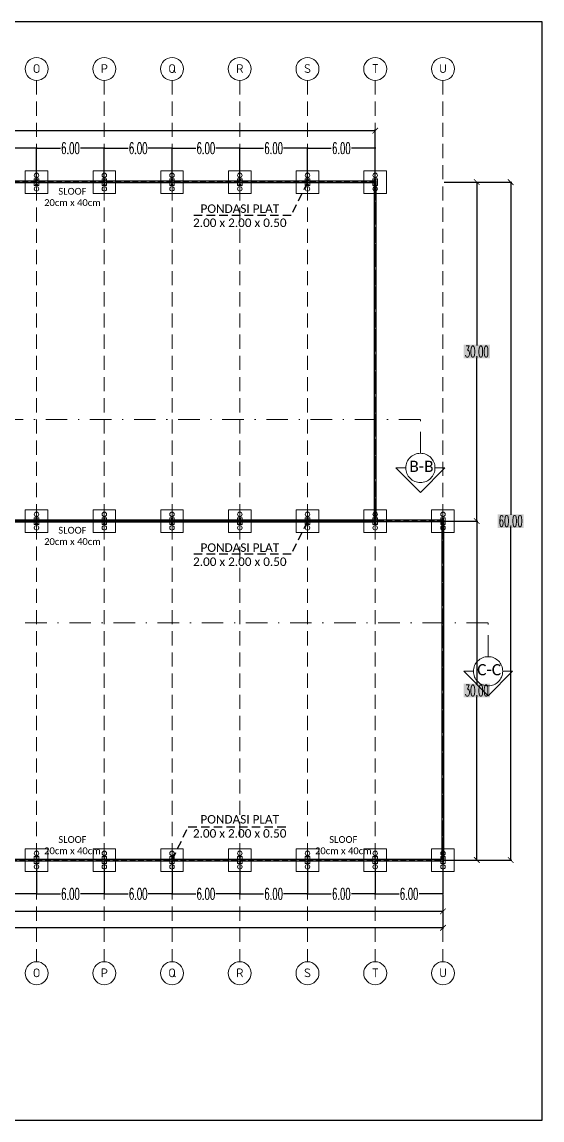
# Model space of a CAD drawing. Header units: millimetres. Extents: x 2175 to 3376, y 1504 to 1740.
# Drawn here: x 2531.4 to 2577.5, y 1584 to 1681.2 of the extents above; entities that cross this region are included whole.
import ezdxf

# ---------------------------------------------------------------- set-up
doc = ezdxf.new("R2010")
doc.units = ezdxf.units.MM
for name, pattern in [('DASHDOTX2', [50.8, 25.4, -12.7, 0, -12.7]), ('DASHED', [19.05, 12.7, -6.35]), ('HIDDEN', [0.375, 0.25, -0.125]), ('HIDDEN2', [0.1875, 0.125, -0.0625])]:
    doc.linetypes.add(name, pattern=pattern)
for name, color, linetype in [('FUR', 7, 'Continuous'), ('GR', 7, 'Continuous'), ('KOP TEKS', 1, 'Continuous')]:
    doc.layers.add(name, color=color, linetype=linetype)
for name, color, linetype, lineweight in [('Garis Dim', 131, 'DASHED', 9), ('GRS-TIPIS', 253, 'Continuous', 9), ('HAT', 8, 'Continuous', 9), ('Pondasi', 6, 'Continuous', 9)]:
    doc.layers.add(name, color=color, linetype=linetype, lineweight=lineweight)
doc.styles.add('-DIM2', font='simplex.shx', dxfattribs={"width": 0.55})
doc.styles.get("Standard").update_dxf_attribs({"font": 'arial.ttf'})
doc.dimstyles.new('DENAH KANTOR', dxfattribs={"dimtxt": 1, "dimasz": 0.05, "dimexe": 0.05, "dimexo": 0.05, "dimgap": 0.05, "dimtad": 0, "dimtih": 1, "dimtoh": 1, "dimzin": 0, "dimdsep": 46, "dimtxsty": '-DIM2', "dimblk": 'ARCHTICK', "dimcen": 0.3, "dimdle": 0.05, "dimclrd": 1, "dimclre": 1, "dimclrt": 7, "dimadec": 0, "dimazin": 0, "dimtfac": 1, "dimtix": 1, "dimtofl": 0, "dimtmove": 0, "dimatfit": 3, "dimldrblk": 'ARCHTICK', "dimfxl": 1, "dimtolj": 1, "dimtzin": 0, "dimarcsym": 0})
doc.dimstyles.new('DIMENSI WARNA 2.1', dxfattribs={"dimtxt": 1, "dimasz": 0.5, "dimexe": 0.1, "dimexo": 0.1, "dimgap": 0.05, "dimtad": 0, "dimtih": 1, "dimtoh": 1, "dimrnd": 0.0025, "dimzin": 0, "dimdsep": 46, "dimtxsty": '-DIM2', "dimblk": 'ARCHTICK', "dimcen": 0.1, "dimclrd": 1, "dimclre": 1, "dimclrt": 256, "dimadec": 0, "dimazin": 0, "dimtfac": 1, "dimtofl": 0, "dimtmove": 0, "dimatfit": 3, "dimldrblk": 'ARCHTICK', "dimfxl": 0.18, "dimtfill": 2, "dimtfillclr": 256, "dimtolj": 1, "dimtzin": 0, "dimarcsym": 0})

# ---------------------------------------------------------------- blocks, each defined once
blk = doc.blocks.new('_ArchTick')
at = {"color": 0, "linetype": 'ByBlock', "const_width": 0.15}
blk.add_lwpolyline([(-0.5, -0.5), (0.5, 0.5)], dxfattribs=at)
blk = doc.blocks.new('*D1067')
at = {"layer": 'Defpoints', "color": 0, "transparency": 16777216}
for p in [(2562.69, 1671.546), (2484.69, 1669.996), (2562.69, 1669.996)]:
    blk.add_point(p, dxfattribs=at)
at = {"layer": 'GR', "color": 1, "lineweight": -2, "transparency": 16777216}
for p, q in [((2484.69, 1670.096), (2484.69, 1671.646)), ((2562.69, 1670.096), (2562.69, 1671.646)), ((2484.69, 1671.546), (2522.54, 1671.546)), ((2562.69, 1671.546), (2524.84, 1671.546))]:
    blk.add_line(p, q, dxfattribs=at)
at = {"layer": 'GR', "color": 1, "lineweight": -2, "transparency": 16777216, "xscale": 0.5, "yscale": 0.5, "zscale": 0.5, "rotation": 180}
blk.add_blockref('_ArchTick', (2484.69, 1671.546), dxfattribs=at)
at = {"layer": 'GR', "color": 1, "lineweight": -2, "transparency": 16777216, "xscale": 0.5, "yscale": 0.5, "zscale": 0.5}
blk.add_blockref('_ArchTick', (2562.69, 1671.546), dxfattribs=at)
at = {"layer": 'GR', "color": 240, "transparency": 16777216, "insert": (2523.69, 1671.546), "char_height": 1, "attachment_point": 5, "style": '-DIM2', "bg_fill": 1, "box_fill_scale": 1.1, "bg_fill_color": 256, "bg_fill_true_color": 16180224, "bg_fill_transparency": 0}
blk.add_mtext('\\A1;78.00', dxfattribs=at)
blk = doc.blocks.new('*D1072')
at = {"layer": 'Defpoints', "color": 0, "transparency": 16777216}
for p in [(2448.69, 1603.996), (2568.69, 1603.996), (2568.69, 1600.996)]:
    blk.add_point(p, dxfattribs=at)
at = {"layer": 'GR', "color": 1, "lineweight": -2, "transparency": 16777216}
for p, q in [((2448.69, 1603.896), (2448.69, 1600.896)), ((2568.69, 1603.896), (2568.69, 1600.896)), ((2448.69, 1600.996), (2507.33, 1600.996)), ((2568.69, 1600.996), (2510.049, 1600.996))]:
    blk.add_line(p, q, dxfattribs=at)
at = {"layer": 'GR', "color": 1, "lineweight": -2, "transparency": 16777216, "xscale": 0.5, "yscale": 0.5, "zscale": 0.5, "rotation": 180}
blk.add_blockref('_ArchTick', (2448.69, 1600.996), dxfattribs=at)
at = {"layer": 'GR', "color": 1, "lineweight": -2, "transparency": 16777216, "xscale": 0.5, "yscale": 0.5, "zscale": 0.5}
blk.add_blockref('_ArchTick', (2568.69, 1600.996), dxfattribs=at)
at = {"layer": 'GR', "color": 240, "transparency": 16777216, "insert": (2508.69, 1600.996), "char_height": 1, "attachment_point": 5, "style": '-DIM2', "bg_fill": 1, "box_fill_scale": 1.1, "bg_fill_color": 256, "bg_fill_true_color": 16180224, "bg_fill_transparency": 0}
blk.add_mtext('\\A1;120.00', dxfattribs=at)
blk = doc.blocks.new('*D1087')
at = {"layer": 'Defpoints', "color": 0, "linetype": 'Continuous', "transparency": 16777216}
for p in [(2526.69, 1669.996), (2526.69, 1666.996), (2532.69, 1666.996)]:
    blk.add_point(p, dxfattribs=at)
at = {"layer": 'GR', "color": 1, "linetype": 'Continuous', "lineweight": -2, "transparency": 16777216}
for p, q in [((2526.64, 1669.996), (2528.802, 1669.996)), ((2526.69, 1667.046), (2526.69, 1670.046)), ((2532.74, 1669.996), (2530.578, 1669.996)), ((2532.69, 1667.046), (2532.69, 1670.046))]:
    blk.add_line(p, q, dxfattribs=at)
at = {"layer": 'GR', "color": 1, "linetype": 'Continuous', "lineweight": -2, "transparency": 16777216, "xscale": 0.05, "yscale": 0.05, "zscale": 0.05, "rotation": 180}
blk.add_blockref('_ArchTick', (2526.69, 1669.996), dxfattribs=at)
at = {"layer": 'GR', "color": 1, "linetype": 'Continuous', "lineweight": -2, "transparency": 16777216, "xscale": 0.05, "yscale": 0.05, "zscale": 0.05}
blk.add_blockref('_ArchTick', (2532.69, 1669.996), dxfattribs=at)
at = {"layer": 'GR', "color": 7, "linetype": 'Continuous', "transparency": 16777216, "insert": (2529.69, 1669.996), "char_height": 1, "attachment_point": 5, "style": '-DIM2'}
blk.add_mtext('\\A1;6.00', dxfattribs=at)
blk = doc.blocks.new('*D1088')
at = {"layer": 'Defpoints', "color": 0, "linetype": 'Continuous', "transparency": 16777216}
for p in [(2538.69, 1669.996), (2538.69, 1666.996), (2544.69, 1666.996)]:
    blk.add_point(p, dxfattribs=at)
at = {"layer": 'GR', "color": 1, "linetype": 'Continuous', "lineweight": -2, "transparency": 16777216}
for p, q in [((2538.64, 1669.996), (2540.802, 1669.996)), ((2538.69, 1667.046), (2538.69, 1670.046)), ((2544.74, 1669.996), (2542.578, 1669.996)), ((2544.69, 1667.046), (2544.69, 1670.046))]:
    blk.add_line(p, q, dxfattribs=at)
at = {"layer": 'GR', "color": 1, "linetype": 'Continuous', "lineweight": -2, "transparency": 16777216, "xscale": 0.05, "yscale": 0.05, "zscale": 0.05, "rotation": 180}
blk.add_blockref('_ArchTick', (2538.69, 1669.996), dxfattribs=at)
at = {"layer": 'GR', "color": 1, "linetype": 'Continuous', "lineweight": -2, "transparency": 16777216, "xscale": 0.05, "yscale": 0.05, "zscale": 0.05}
blk.add_blockref('_ArchTick', (2544.69, 1669.996), dxfattribs=at)
at = {"layer": 'GR', "color": 7, "linetype": 'Continuous', "transparency": 16777216, "insert": (2541.69, 1669.996), "char_height": 1, "attachment_point": 5, "style": '-DIM2'}
blk.add_mtext('\\A1;6.00', dxfattribs=at)
blk = doc.blocks.new('*D1089')
at = {"layer": 'Defpoints', "color": 0, "linetype": 'Continuous', "transparency": 16777216}
for p in [(2538.69, 1669.996), (2532.69, 1666.996), (2538.69, 1666.996)]:
    blk.add_point(p, dxfattribs=at)
at = {"layer": 'GR', "color": 1, "linetype": 'Continuous', "lineweight": -2, "transparency": 16777216}
for p, q in [((2532.64, 1669.996), (2534.802, 1669.996)), ((2532.69, 1667.046), (2532.69, 1670.046)), ((2538.74, 1669.996), (2536.578, 1669.996)), ((2538.69, 1667.046), (2538.69, 1670.046))]:
    blk.add_line(p, q, dxfattribs=at)
at = {"layer": 'GR', "color": 1, "linetype": 'Continuous', "lineweight": -2, "transparency": 16777216, "xscale": 0.05, "yscale": 0.05, "zscale": 0.05, "rotation": 180}
blk.add_blockref('_ArchTick', (2532.69, 1669.996), dxfattribs=at)
at = {"layer": 'GR', "color": 1, "linetype": 'Continuous', "lineweight": -2, "transparency": 16777216, "xscale": 0.05, "yscale": 0.05, "zscale": 0.05}
blk.add_blockref('_ArchTick', (2538.69, 1669.996), dxfattribs=at)
at = {"layer": 'GR', "color": 7, "linetype": 'Continuous', "transparency": 16777216, "insert": (2535.69, 1669.996), "char_height": 1, "attachment_point": 5, "style": '-DIM2'}
blk.add_mtext('\\A1;6.00', dxfattribs=at)
blk = doc.blocks.new('*D1090')
at = {"layer": 'Defpoints', "color": 0, "linetype": 'Continuous', "transparency": 16777216}
for p in [(2550.69, 1669.996), (2544.69, 1666.996), (2550.69, 1666.996)]:
    blk.add_point(p, dxfattribs=at)
at = {"layer": 'GR', "color": 1, "linetype": 'Continuous', "lineweight": -2, "transparency": 16777216}
for p, q in [((2544.64, 1669.996), (2546.802, 1669.996)), ((2544.69, 1667.046), (2544.69, 1670.046)), ((2550.74, 1669.996), (2548.578, 1669.996)), ((2550.69, 1667.046), (2550.69, 1670.046))]:
    blk.add_line(p, q, dxfattribs=at)
at = {"layer": 'GR', "color": 1, "linetype": 'Continuous', "lineweight": -2, "transparency": 16777216, "xscale": 0.05, "yscale": 0.05, "zscale": 0.05, "rotation": 180}
blk.add_blockref('_ArchTick', (2544.69, 1669.996), dxfattribs=at)
at = {"layer": 'GR', "color": 1, "linetype": 'Continuous', "lineweight": -2, "transparency": 16777216, "xscale": 0.05, "yscale": 0.05, "zscale": 0.05}
blk.add_blockref('_ArchTick', (2550.69, 1669.996), dxfattribs=at)
at = {"layer": 'GR', "color": 7, "linetype": 'Continuous', "transparency": 16777216, "insert": (2547.69, 1669.996), "char_height": 1, "attachment_point": 5, "style": '-DIM2'}
blk.add_mtext('\\A1;6.00', dxfattribs=at)
blk = doc.blocks.new('*D1091')
at = {"layer": 'Defpoints', "color": 0, "linetype": 'Continuous', "transparency": 16777216}
for p in [(2550.69, 1669.996), (2550.69, 1666.996), (2556.69, 1666.996)]:
    blk.add_point(p, dxfattribs=at)
at = {"layer": 'GR', "color": 1, "linetype": 'Continuous', "lineweight": -2, "transparency": 16777216}
for p, q in [((2550.64, 1669.996), (2552.802, 1669.996)), ((2550.69, 1667.046), (2550.69, 1670.046)), ((2556.74, 1669.996), (2554.578, 1669.996)), ((2556.69, 1667.046), (2556.69, 1670.046))]:
    blk.add_line(p, q, dxfattribs=at)
at = {"layer": 'GR', "color": 1, "linetype": 'Continuous', "lineweight": -2, "transparency": 16777216, "xscale": 0.05, "yscale": 0.05, "zscale": 0.05, "rotation": 180}
blk.add_blockref('_ArchTick', (2550.69, 1669.996), dxfattribs=at)
at = {"layer": 'GR', "color": 1, "linetype": 'Continuous', "lineweight": -2, "transparency": 16777216, "xscale": 0.05, "yscale": 0.05, "zscale": 0.05}
blk.add_blockref('_ArchTick', (2556.69, 1669.996), dxfattribs=at)
at = {"layer": 'GR', "color": 7, "linetype": 'Continuous', "transparency": 16777216, "insert": (2553.69, 1669.996), "char_height": 1, "attachment_point": 5, "style": '-DIM2'}
blk.add_mtext('\\A1;6.00', dxfattribs=at)
blk = doc.blocks.new('*D1099')
at = {"layer": 'Defpoints', "color": 0, "linetype": 'Continuous', "transparency": 16777216}
for p in [(2538.69, 1606.996), (2544.69, 1606.996), (2538.69, 1603.996)]:
    blk.add_point(p, dxfattribs=at)
at = {"layer": 'GR', "color": 1, "linetype": 'Continuous', "lineweight": -2, "transparency": 16777216}
for p, q in [((2538.69, 1606.946), (2538.69, 1603.946)), ((2544.69, 1606.946), (2544.69, 1603.946)), ((2538.64, 1603.996), (2540.802, 1603.996)), ((2544.74, 1603.996), (2542.578, 1603.996))]:
    blk.add_line(p, q, dxfattribs=at)
at = {"layer": 'GR', "color": 1, "linetype": 'Continuous', "lineweight": -2, "transparency": 16777216, "xscale": 0.05, "yscale": 0.05, "zscale": 0.05, "rotation": 180}
blk.add_blockref('_ArchTick', (2538.69, 1603.996), dxfattribs=at)
at = {"layer": 'GR', "color": 1, "linetype": 'Continuous', "lineweight": -2, "transparency": 16777216, "xscale": 0.05, "yscale": 0.05, "zscale": 0.05}
blk.add_blockref('_ArchTick', (2544.69, 1603.996), dxfattribs=at)
at = {"layer": 'GR', "color": 7, "linetype": 'Continuous', "transparency": 16777216, "insert": (2541.69, 1603.996), "char_height": 1, "attachment_point": 5, "style": '-DIM2'}
blk.add_mtext('\\A1;6.00', dxfattribs=at)
blk = doc.blocks.new('*D1100')
at = {"layer": 'Defpoints', "color": 0, "linetype": 'Continuous', "transparency": 16777216}
for p in [(2532.69, 1606.996), (2538.69, 1606.996), (2538.69, 1603.996)]:
    blk.add_point(p, dxfattribs=at)
at = {"layer": 'GR', "color": 1, "linetype": 'Continuous', "lineweight": -2, "transparency": 16777216}
for p, q in [((2532.69, 1606.946), (2532.69, 1603.946)), ((2538.69, 1606.946), (2538.69, 1603.946)), ((2532.64, 1603.996), (2534.802, 1603.996)), ((2538.74, 1603.996), (2536.578, 1603.996))]:
    blk.add_line(p, q, dxfattribs=at)
at = {"layer": 'GR', "color": 1, "linetype": 'Continuous', "lineweight": -2, "transparency": 16777216, "xscale": 0.05, "yscale": 0.05, "zscale": 0.05, "rotation": 180}
blk.add_blockref('_ArchTick', (2532.69, 1603.996), dxfattribs=at)
at = {"layer": 'GR', "color": 1, "linetype": 'Continuous', "lineweight": -2, "transparency": 16777216, "xscale": 0.05, "yscale": 0.05, "zscale": 0.05}
blk.add_blockref('_ArchTick', (2538.69, 1603.996), dxfattribs=at)
at = {"layer": 'GR', "color": 7, "linetype": 'Continuous', "transparency": 16777216, "insert": (2535.69, 1603.996), "char_height": 1, "attachment_point": 5, "style": '-DIM2'}
blk.add_mtext('\\A1;6.00', dxfattribs=at)
blk = doc.blocks.new('*D1102')
at = {"layer": 'Defpoints', "color": 0, "linetype": 'Continuous', "transparency": 16777216}
for p in [(2526.69, 1606.996), (2532.69, 1606.996), (2526.69, 1603.996)]:
    blk.add_point(p, dxfattribs=at)
at = {"layer": 'GR', "color": 1, "linetype": 'Continuous', "lineweight": -2, "transparency": 16777216}
for p, q in [((2526.69, 1606.946), (2526.69, 1603.946)), ((2532.69, 1606.946), (2532.69, 1603.946)), ((2526.64, 1603.996), (2528.802, 1603.996)), ((2532.74, 1603.996), (2530.578, 1603.996))]:
    blk.add_line(p, q, dxfattribs=at)
at = {"layer": 'GR', "color": 1, "linetype": 'Continuous', "lineweight": -2, "transparency": 16777216, "xscale": 0.05, "yscale": 0.05, "zscale": 0.05, "rotation": 180}
blk.add_blockref('_ArchTick', (2526.69, 1603.996), dxfattribs=at)
at = {"layer": 'GR', "color": 1, "linetype": 'Continuous', "lineweight": -2, "transparency": 16777216, "xscale": 0.05, "yscale": 0.05, "zscale": 0.05}
blk.add_blockref('_ArchTick', (2532.69, 1603.996), dxfattribs=at)
at = {"layer": 'GR', "color": 7, "linetype": 'Continuous', "transparency": 16777216, "insert": (2529.69, 1603.996), "char_height": 1, "attachment_point": 5, "style": '-DIM2'}
blk.add_mtext('\\A1;6.00', dxfattribs=at)
blk = doc.blocks.new('*D1108')
at = {"layer": 'Defpoints', "color": 0, "linetype": 'Continuous', "transparency": 16777216}
for p in [(2544.69, 1606.996), (2550.69, 1606.996), (2550.69, 1603.996)]:
    blk.add_point(p, dxfattribs=at)
at = {"layer": 'GR', "color": 1, "linetype": 'Continuous', "lineweight": -2, "transparency": 16777216}
for p, q in [((2544.69, 1606.946), (2544.69, 1603.946)), ((2550.69, 1606.946), (2550.69, 1603.946)), ((2544.64, 1603.996), (2546.802, 1603.996)), ((2550.74, 1603.996), (2548.578, 1603.996))]:
    blk.add_line(p, q, dxfattribs=at)
at = {"layer": 'GR', "color": 1, "linetype": 'Continuous', "lineweight": -2, "transparency": 16777216, "xscale": 0.05, "yscale": 0.05, "zscale": 0.05, "rotation": 180}
blk.add_blockref('_ArchTick', (2544.69, 1603.996), dxfattribs=at)
at = {"layer": 'GR', "color": 1, "linetype": 'Continuous', "lineweight": -2, "transparency": 16777216, "xscale": 0.05, "yscale": 0.05, "zscale": 0.05}
blk.add_blockref('_ArchTick', (2550.69, 1603.996), dxfattribs=at)
at = {"layer": 'GR', "color": 7, "linetype": 'Continuous', "transparency": 16777216, "insert": (2547.69, 1603.996), "char_height": 1, "attachment_point": 5, "style": '-DIM2'}
blk.add_mtext('\\A1;6.00', dxfattribs=at)
blk = doc.blocks.new('*D1109')
at = {"layer": 'Defpoints', "color": 0, "linetype": 'Continuous', "transparency": 16777216}
for p in [(2550.69, 1606.996), (2556.69, 1606.996), (2550.69, 1603.996)]:
    blk.add_point(p, dxfattribs=at)
at = {"layer": 'GR', "color": 1, "linetype": 'Continuous', "lineweight": -2, "transparency": 16777216}
for p, q in [((2550.69, 1606.946), (2550.69, 1603.946)), ((2556.69, 1606.946), (2556.69, 1603.946)), ((2550.64, 1603.996), (2552.802, 1603.996)), ((2556.74, 1603.996), (2554.578, 1603.996))]:
    blk.add_line(p, q, dxfattribs=at)
at = {"layer": 'GR', "color": 1, "linetype": 'Continuous', "lineweight": -2, "transparency": 16777216, "xscale": 0.05, "yscale": 0.05, "zscale": 0.05, "rotation": 180}
blk.add_blockref('_ArchTick', (2550.69, 1603.996), dxfattribs=at)
at = {"layer": 'GR', "color": 1, "linetype": 'Continuous', "lineweight": -2, "transparency": 16777216, "xscale": 0.05, "yscale": 0.05, "zscale": 0.05}
blk.add_blockref('_ArchTick', (2556.69, 1603.996), dxfattribs=at)
at = {"layer": 'GR', "color": 7, "linetype": 'Continuous', "transparency": 16777216, "insert": (2553.69, 1603.996), "char_height": 1, "attachment_point": 5, "style": '-DIM2'}
blk.add_mtext('\\A1;6.00', dxfattribs=at)
blk = doc.blocks.new('*D1110')
at = {"layer": 'Defpoints', "color": 0, "linetype": 'Continuous', "transparency": 16777216}
for p in [(2562.69, 1606.996), (2568.69, 1606.996), (2562.69, 1603.996)]:
    blk.add_point(p, dxfattribs=at)
at = {"layer": 'GR', "color": 1, "linetype": 'Continuous', "lineweight": -2, "transparency": 16777216}
for p, q in [((2562.69, 1606.946), (2562.69, 1603.946)), ((2568.69, 1606.946), (2568.69, 1603.946)), ((2562.64, 1603.996), (2564.802, 1603.996)), ((2568.74, 1603.996), (2566.578, 1603.996))]:
    blk.add_line(p, q, dxfattribs=at)
at = {"layer": 'GR', "color": 1, "linetype": 'Continuous', "lineweight": -2, "transparency": 16777216, "xscale": 0.05, "yscale": 0.05, "zscale": 0.05, "rotation": 180}
blk.add_blockref('_ArchTick', (2562.69, 1603.996), dxfattribs=at)
at = {"layer": 'GR', "color": 1, "linetype": 'Continuous', "lineweight": -2, "transparency": 16777216, "xscale": 0.05, "yscale": 0.05, "zscale": 0.05}
blk.add_blockref('_ArchTick', (2568.69, 1603.996), dxfattribs=at)
at = {"layer": 'GR', "color": 7, "linetype": 'Continuous', "transparency": 16777216, "insert": (2565.69, 1603.996), "char_height": 1, "attachment_point": 5, "style": '-DIM2'}
blk.add_mtext('\\A1;6.00', dxfattribs=at)
blk = doc.blocks.new('*D1111')
at = {"layer": 'Defpoints', "color": 0, "linetype": 'Continuous', "transparency": 16777216}
for p in [(2556.69, 1606.996), (2562.69, 1606.996), (2562.69, 1603.996)]:
    blk.add_point(p, dxfattribs=at)
at = {"layer": 'GR', "color": 1, "linetype": 'Continuous', "lineweight": -2, "transparency": 16777216}
for p, q in [((2556.69, 1606.946), (2556.69, 1603.946)), ((2562.69, 1606.946), (2562.69, 1603.946)), ((2556.64, 1603.996), (2558.802, 1603.996)), ((2562.74, 1603.996), (2560.578, 1603.996))]:
    blk.add_line(p, q, dxfattribs=at)
at = {"layer": 'GR', "color": 1, "linetype": 'Continuous', "lineweight": -2, "transparency": 16777216, "xscale": 0.05, "yscale": 0.05, "zscale": 0.05, "rotation": 180}
blk.add_blockref('_ArchTick', (2556.69, 1603.996), dxfattribs=at)
at = {"layer": 'GR', "color": 1, "linetype": 'Continuous', "lineweight": -2, "transparency": 16777216, "xscale": 0.05, "yscale": 0.05, "zscale": 0.05}
blk.add_blockref('_ArchTick', (2562.69, 1603.996), dxfattribs=at)
at = {"layer": 'GR', "color": 7, "linetype": 'Continuous', "transparency": 16777216, "insert": (2559.69, 1603.996), "char_height": 1, "attachment_point": 5, "style": '-DIM2'}
blk.add_mtext('\\A1;6.00', dxfattribs=at)
blk = doc.blocks.new('*D1112')
at = {"layer": 'Defpoints', "color": 0, "transparency": 16777216}
for p in [(2484.69, 1603.996), (2568.69, 1603.996), (2484.69, 1602.446)]:
    blk.add_point(p, dxfattribs=at)
at = {"layer": 'GR', "color": 1, "lineweight": -2, "transparency": 16777216}
for p, q in [((2484.69, 1603.896), (2484.69, 1602.346)), ((2568.69, 1603.896), (2568.69, 1602.346)), ((2484.69, 1602.446), (2525.54, 1602.446)), ((2568.69, 1602.446), (2527.84, 1602.446))]:
    blk.add_line(p, q, dxfattribs=at)
at = {"layer": 'GR', "color": 1, "lineweight": -2, "transparency": 16777216, "xscale": 0.5, "yscale": 0.5, "zscale": 0.5, "rotation": 180}
blk.add_blockref('_ArchTick', (2484.69, 1602.446), dxfattribs=at)
at = {"layer": 'GR', "color": 1, "lineweight": -2, "transparency": 16777216, "xscale": 0.5, "yscale": 0.5, "zscale": 0.5}
blk.add_blockref('_ArchTick', (2568.69, 1602.446), dxfattribs=at)
at = {"layer": 'GR', "color": 240, "transparency": 16777216, "insert": (2526.69, 1602.446), "char_height": 1, "attachment_point": 5, "style": '-DIM2', "bg_fill": 1, "box_fill_scale": 1.1, "bg_fill_color": 256, "bg_fill_true_color": 16180224, "bg_fill_transparency": 0}
blk.add_mtext('\\A1;84.00', dxfattribs=at)
blk = doc.blocks.new('*D909')
at = {"layer": 'Defpoints', "color": 0, "linetype": 'Continuous', "transparency": 16777216}
for p in [(2556.69, 1669.996), (2556.69, 1666.996), (2562.69, 1666.996)]:
    blk.add_point(p, dxfattribs=at)
at = {"layer": 'GR', "color": 1, "linetype": 'Continuous', "lineweight": -2, "transparency": 16777216}
for p, q in [((2556.64, 1669.996), (2558.802, 1669.996)), ((2556.69, 1667.046), (2556.69, 1670.046)), ((2562.74, 1669.996), (2560.578, 1669.996)), ((2562.69, 1667.046), (2562.69, 1670.046))]:
    blk.add_line(p, q, dxfattribs=at)
at = {"layer": 'GR', "color": 1, "linetype": 'Continuous', "lineweight": -2, "transparency": 16777216, "xscale": 0.05, "yscale": 0.05, "zscale": 0.05, "rotation": 180}
blk.add_blockref('_ArchTick', (2556.69, 1669.996), dxfattribs=at)
at = {"layer": 'GR', "color": 1, "linetype": 'Continuous', "lineweight": -2, "transparency": 16777216, "xscale": 0.05, "yscale": 0.05, "zscale": 0.05}
blk.add_blockref('_ArchTick', (2562.69, 1669.996), dxfattribs=at)
at = {"layer": 'GR', "color": 7, "linetype": 'Continuous', "transparency": 16777216, "insert": (2559.69, 1669.996), "char_height": 1, "attachment_point": 5, "style": '-DIM2'}
blk.add_mtext('\\A1;6.00', dxfattribs=at)
blk = doc.blocks.new('*D910')
at = {"layer": 'Defpoints', "color": 0, "transparency": 16777216}
for p in [(2568.69, 1666.996), (2568.69, 1636.996), (2571.69, 1636.996)]:
    blk.add_point(p, dxfattribs=at)
at = {"layer": 'GR', "color": 1, "lineweight": -2, "transparency": 16777216}
for p, q in [((2568.79, 1666.996), (2571.79, 1666.996)), ((2571.69, 1666.996), (2571.69, 1652.546)), ((2571.69, 1636.996), (2571.69, 1651.446)), ((2568.79, 1636.996), (2571.79, 1636.996))]:
    blk.add_line(p, q, dxfattribs=at)
at = {"layer": 'GR', "color": 1, "lineweight": -2, "transparency": 16777216, "xscale": 0.5, "yscale": 0.5, "zscale": 0.5}
for p, rotation in [((2571.69, 1666.996), 90), ((2571.69, 1636.996), 270)]:
    blk.add_blockref('_ArchTick', p, dxfattribs=dict(at, rotation=rotation))
at = {"layer": 'GR', "color": 240, "transparency": 16777216, "insert": (2571.69, 1651.996), "char_height": 1, "attachment_point": 5, "style": '-DIM2', "bg_fill": 1, "box_fill_scale": 1.1, "bg_fill_color": 256, "bg_fill_true_color": 16180224, "bg_fill_transparency": 0}
blk.add_mtext('\\A1;30.00', dxfattribs=at)
blk = doc.blocks.new('*D911')
at = {"layer": 'Defpoints', "color": 0, "transparency": 16777216}
for p in [(2568.69, 1636.996), (2568.69, 1606.996), (2571.69, 1606.996)]:
    blk.add_point(p, dxfattribs=at)
at = {"layer": 'GR', "color": 1, "lineweight": -2, "transparency": 16777216}
for p, q in [((2568.79, 1636.996), (2571.79, 1636.996)), ((2571.69, 1636.996), (2571.69, 1622.546)), ((2571.69, 1606.996), (2571.69, 1621.446)), ((2568.79, 1606.996), (2571.79, 1606.996))]:
    blk.add_line(p, q, dxfattribs=at)
at = {"layer": 'GR', "color": 1, "lineweight": -2, "transparency": 16777216, "xscale": 0.5, "yscale": 0.5, "zscale": 0.5}
for p, rotation in [((2571.69, 1636.996), 90), ((2571.69, 1606.996), 270)]:
    blk.add_blockref('_ArchTick', p, dxfattribs=dict(at, rotation=rotation))
at = {"layer": 'GR', "color": 240, "transparency": 16777216, "insert": (2571.69, 1621.996), "char_height": 1, "attachment_point": 5, "style": '-DIM2', "bg_fill": 1, "box_fill_scale": 1.1, "bg_fill_color": 256, "bg_fill_true_color": 16180224, "bg_fill_transparency": 0}
blk.add_mtext('\\A1;30.00', dxfattribs=at)
blk = doc.blocks.new('*D912')
at = {"layer": 'Defpoints', "color": 0, "transparency": 16777216}
for p in [(2571.69, 1666.996), (2571.69, 1606.996), (2574.69, 1606.996)]:
    blk.add_point(p, dxfattribs=at)
at = {"layer": 'GR', "color": 1, "lineweight": -2, "transparency": 16777216}
for p, q in [((2571.79, 1666.996), (2574.79, 1666.996)), ((2574.69, 1666.996), (2574.69, 1637.546)), ((2574.69, 1606.996), (2574.69, 1636.446)), ((2571.79, 1606.996), (2574.79, 1606.996))]:
    blk.add_line(p, q, dxfattribs=at)
at = {"layer": 'GR', "color": 1, "lineweight": -2, "transparency": 16777216, "xscale": 0.5, "yscale": 0.5, "zscale": 0.5}
for p, rotation in [((2574.69, 1666.996), 90), ((2574.69, 1606.996), 270)]:
    blk.add_blockref('_ArchTick', p, dxfattribs=dict(at, rotation=rotation))
at = {"layer": 'GR', "color": 240, "transparency": 16777216, "insert": (2574.69, 1636.996), "char_height": 1, "attachment_point": 5, "style": '-DIM2', "bg_fill": 1, "box_fill_scale": 1.1, "bg_fill_color": 256, "bg_fill_true_color": 16180224, "bg_fill_transparency": 0}
blk.add_mtext('\\A1;60.00', dxfattribs=at)
blk = doc.blocks.new('WF300')
at = {"layer": 'Pondasi'}
for p, q in [((4219.408, -132.102), (4219.418, -132.102)), ((4219.418, -131.977), (4219.418, -132.102)), ((4219.418, -132.034), (4219.698, -132.034)), ((4219.418, -132.044), (4219.698, -132.044)), ((4219.558, -132.044), (4219.558, -132.034)), ((4219.698, -132.102), (4219.698, -131.977)), ((4219.698, -132.102), (4219.708, -132.102))]:
    blk.add_line(p, q, dxfattribs=at)
blk.add_lwpolyline([(4219.783, -132.189), (4219.783, -131.889), (4219.333, -131.889), (4219.333, -132.189)], close=True, dxfattribs=at)
for points in [[(4219.418, -131.977), (4219.408, -131.977), (4219.408, -132.102)], [(4219.708, -132.102), (4219.708, -131.977), (4219.698, -131.977)]]:
    blk.add_lwpolyline(points, dxfattribs=at)
blk = doc.blocks.new('plat 2m x 2m x 0.5m')
at = {"layer": 'Pondasi'}
blk.add_lwpolyline([(9633.843, -54.272), (9635.843, -54.272), (9635.843, -52.272), (9633.843, -52.272)], close=True, dxfattribs=at)
for centre in [(9634.243, -53.272), (9635.443, -53.272)]:
    blk.add_circle(centre, 0.2, dxfattribs=at)
at = {"layer": 'HAT', "xscale": 1.333333333319186, "yscale": 1.333333333319186, "zscale": 1.333333333319186, "rotation": 359.9999999260696}
blk.add_blockref('WF300', (4008.765, 122.78), dxfattribs=at)

msp = doc.modelspace()

# ---------------------------------------------------------------- linework, layer by layer
at = {"linetype": 'HIDDEN', "ltscale": 3}
for points in [[(2556.69, 1666.996), (2555.248, 1664.054), (2546.248, 1664.054)], [(2556.69, 1636.996), (2555.248, 1634.054), (2546.248, 1634.054)], [(2544.69, 1606.996), (2546.132, 1609.937), (2555.132, 1609.937)]]:
    msp.add_lwpolyline(points, dxfattribs=at)
at = {"layer": 'FUR', "color": 251, "linetype": 'HIDDEN2', "lineweight": 0, "ltscale": 10, "true_color": 0x67696c}
for p, q in [((2532.69, 1675.996), (2532.69, 1597.996)), ((2538.69, 1675.996), (2538.69, 1597.996)), ((2544.69, 1675.996), (2544.69, 1597.996)), ((2550.69, 1675.996), (2550.69, 1597.996)), ((2556.69, 1675.996), (2556.69, 1597.996)), ((2562.69, 1675.996), (2562.69, 1597.996)), ((2568.69, 1675.996), (2568.69, 1597.996))]:
    msp.add_line(p, q, dxfattribs=at)
at = {"layer": 'FUR', "color": 251, "lineweight": 0, "ltscale": 10, "true_color": 0x67696c}
for centre in [(2532.69, 1677.012), (2538.69, 1677.012), (2544.69, 1677.012), (2550.69, 1677.012), (2556.69, 1677.012), (2562.69, 1677.012), (2568.69, 1677.012), (2532.69, 1596.98), (2538.69, 1596.98), (2544.69, 1596.98), (2550.69, 1596.98), (2556.69, 1596.98), (2562.69, 1596.98), (2568.69, 1596.98)]:
    msp.add_circle(centre, 1.016, dxfattribs=at)
at = {"layer": 'Garis Dim', "linetype": 'DASHDOTX2', "ltscale": 0.075}
for points in [[(2566.69, 1642.996), (2566.69, 1645.996), (2444.69, 1645.996), (2444.69, 1642.996)], [(2572.69, 1624.996), (2572.69, 1627.996), (2444.69, 1627.996), (2444.69, 1624.996)]]:
    msp.add_lwpolyline(points, dxfattribs=at)
at = {"layer": 'Garis Dim'}
for points in [[(2567.986, 1641.7), (2568.85, 1641.7), (2566.69, 1639.54), (2564.53, 1641.7), (2565.394, 1641.7)], [(2573.986, 1623.7), (2574.85, 1623.7), (2572.69, 1621.54), (2570.53, 1623.7), (2571.394, 1623.7)]]:
    msp.add_lwpolyline(points, dxfattribs=at)
for centre in [(2566.69, 1641.7), (2572.69, 1623.7)]:
    msp.add_circle(centre, 1.296, dxfattribs=at)
at = {"layer": 'GR', "color": 144, "true_color": 0x00629d}
for p, q in [((2484.69, 1637.071), (2562.69, 1637.071)), ((2484.69, 1636.921), (2562.69, 1636.921))]:
    msp.add_line(p, q, dxfattribs=at)
for points in [[(2484.615, 1667.071), (2484.615, 1636.921), (2562.765, 1636.921), (2562.765, 1667.071)], [(2484.765, 1666.921), (2484.765, 1637.071), (2562.615, 1637.071), (2562.615, 1666.921)], [(2484.615, 1637.071), (2484.615, 1606.921), (2568.765, 1606.921), (2568.765, 1637.071)], [(2484.765, 1636.921), (2484.765, 1607.071), (2568.615, 1607.071), (2568.615, 1636.921)]]:
    msp.add_lwpolyline(points, close=True, dxfattribs=at)
at = {"layer": 'GRS-TIPIS', "linetype": 'HIDDEN', "ltscale": 2}
msp.add_line((2484.69, 1636.996), (2562.69, 1636.996), dxfattribs=at)
for points in [[(2484.69, 1666.996), (2484.69, 1636.996), (2562.69, 1636.996), (2562.69, 1666.996)], [(2484.69, 1636.996), (2484.69, 1606.996), (2568.69, 1606.996), (2568.69, 1636.996)]]:
    msp.add_lwpolyline(points, close=True, dxfattribs=at)
at = {"layer": 'KOP TEKS', "color": 2}
msp.add_lwpolyline([(2577.471, 1583.985), (2577.471, 1681.172), (2440.021, 1681.172), (2440.021, 1583.985)], close=True, dxfattribs=at)

# ---------------------------------------------------------------- block references
at = {"layer": 'GR', "rotation": 270}
for p in [(2585.962, 11301.838), (2591.962, 11301.838), (2597.962, 11301.838), (2603.962, 11301.838), (2609.962, 11301.838), (2615.962, 11301.838), (2585.962, 11271.838), (2591.962, 11271.838), (2597.962, 11271.838), (2603.962, 11271.838), (2609.962, 11271.838), (2615.962, 11271.838), (2621.962, 11271.838), (2585.962, 11241.838), (2591.962, 11241.838), (2597.962, 11241.838), (2603.962, 11241.838), (2609.962, 11241.838), (2615.962, 11241.838), (2621.962, 11241.838)]:
    msp.add_blockref('plat 2m x 2m x 0.5m', p, dxfattribs=at)

# ---------------------------------------------------------------- texts
at = {"color": 251, "char_height": 0.77673, "width": 2.96987, "attachment_point": 1}
for s, insert in [('\\pxqc;{\\fISOCPEUR|b0|i0|c0|p34;O}', (2531.212, 1677.434)), ('\\pxqc;{\\fISOCPEUR|b0|i0|c0|p34;P}', (2537.212, 1677.434)), ('\\pxqc;{\\fISOCPEUR|b0|i0|c0|p34;Q}', (2543.212, 1677.434)), ('\\pxqc;{\\fISOCPEUR|b0|i0|c0|p34;R}', (2549.212, 1677.434)), ('\\pxqc;{\\fISOCPEUR|b0|i0|c0|p34;S}', (2555.212, 1677.434)), ('\\pxqc;{\\fISOCPEUR|b0|i0|c0|p34;T}', (2561.212, 1677.434)), ('\\pxqc;{\\fISOCPEUR|b0|i0|c0|p34;U}', (2567.212, 1677.434)), ('\\pxqc;{\\fISOCPEUR|b0|i0|c0|p34;O}', (2531.212, 1597.401)), ('\\pxqc;{\\fISOCPEUR|b0|i0|c0|p34;P}', (2537.212, 1597.401)), ('\\pxqc;{\\fISOCPEUR|b0|i0|c0|p34;Q}', (2543.212, 1597.401)), ('\\pxqc;{\\fISOCPEUR|b0|i0|c0|p34;R}', (2549.212, 1597.401)), ('\\pxqc;{\\fISOCPEUR|b0|i0|c0|p34;S}', (2555.212, 1597.401)), ('\\pxqc;{\\fISOCPEUR|b0|i0|c0|p34;T}', (2561.212, 1597.401)), ('\\pxqc;{\\fISOCPEUR|b0|i0|c0|p34;U}', (2567.212, 1597.401))]:
    msp.add_mtext(s, dxfattribs=dict(at, insert=insert))
for s, insert, char_height, width, attachment_point in [('\\pxqc;{\\fCalibri Light|b0|i0|c0|p34;SLOOF  \\P20cm x 40cm}', (2532.875, 1666.485), 0.6, 5.97517, 1), ('\\pxqc;{\\fCalibri Light|b0|i0|c0|p34;PONDASI PLAT\\P2.00 x 2.00 x 0.50}', (2554.972, 1665.024), 0.75, 8.5537, 3), ('\\pxqc;{\\fCalibri Light|b0|i0|c0|p34;B-B}', (2564.89, 1642.334), 0.9907, 3.78803, 1), ('\\pxqc;{\\fCalibri Light|b0|i0|c0|p34;SLOOF  \\P20cm x 40cm}', (2532.875, 1636.485), 0.6, 5.97517, 1), ('\\pxqc;{\\fCalibri Light|b0|i0|c0|p34;PONDASI PLAT\\P2.00 x 2.00 x 0.50}', (2554.972, 1635.024), 0.75, 8.5537, 3), ('\\pxqc;{\\fCalibri Light|b0|i0|c0|p34;C-C}', (2570.89, 1624.334), 0.9907, 3.78803, 1), ('\\pxqc;{\\fCalibri Light|b0|i0|c0|p34;PONDASI PLAT\\P2.00 x 2.00 x 0.50}', (2546.407, 1608.968), 0.75, 8.5537, 7), ('\\pxqc;{\\fCalibri Light|b0|i0|c0|p34;SLOOF  \\P20cm x 40cm}', (2532.875, 1607.507), 0.6, 5.97517, 7), ('\\pxqc;{\\fCalibri Light|b0|i0|c0|p34;SLOOF  \\P20cm x 40cm}', (2556.875, 1607.507), 0.6, 5.97517, 7)]:
    msp.add_mtext(s, dxfattribs=dict(insert=insert, char_height=char_height, width=width, attachment_point=attachment_point))

# ---------------------------------------------------------------- dimensions: what is measured, and where the dimension line sits
at = {"layer": 'GR'}
for base, p1, p2, picture, middle in [((2562.69, 1671.546), (2484.69, 1669.996), (2562.69, 1669.996), '*D1067', (2523.69, 1671.546)), ((2568.69, 1600.996), (2448.69, 1603.996), (2568.69, 1603.996), '*D1072', (2508.69, 1600.996))]:
    dim = msp.add_linear_dim(base=base, p1=p1, p2=p2, dimstyle='DIMENSI WARNA 2.1', dxfattribs=at)
    dim.commit()
    dim.dimension.update_dxf_attribs({"geometry": picture, "text_midpoint": middle})
at = {"layer": 'GR', "linetype": 'Continuous'}
for base, p1, p2, picture, middle in [((2526.69, 1669.996), (2532.69, 1666.996), (2526.69, 1666.996), '*D1087', (2529.69, 1669.996)), ((2538.69, 1669.996), (2544.69, 1666.996), (2538.69, 1666.996), '*D1088', (2541.69, 1669.996)), ((2550.69, 1669.996), (2556.69, 1666.996), (2550.69, 1666.996), '*D1091', (2553.69, 1669.996)), ((2556.69, 1669.996), (2562.69, 1666.996), (2556.69, 1666.996), '*D909', (2559.69, 1669.996)), ((2526.69, 1603.996), (2532.69, 1606.996), (2526.69, 1606.996), '*D1102', (2529.69, 1603.996)), ((2538.69, 1603.996), (2544.69, 1606.996), (2538.69, 1606.996), '*D1099', (2541.69, 1603.996)), ((2550.69, 1603.996), (2556.69, 1606.996), (2550.69, 1606.996), '*D1109', (2553.69, 1603.996)), ((2562.69, 1603.996), (2568.69, 1606.996), (2562.69, 1606.996), '*D1110', (2565.69, 1603.996))]:
    dim = msp.add_linear_dim(base=base, p1=p1, p2=p2, angle=180, dimstyle='DENAH KANTOR', dxfattribs=at)
    dim.commit()
    dim.dimension.update_dxf_attribs({"geometry": picture, "text_midpoint": middle})
for base, p1, p2, picture, middle in [((2538.69, 1669.996), (2532.69, 1666.996), (2538.69, 1666.996), '*D1089', (2535.69, 1669.996)), ((2550.69, 1669.996), (2544.69, 1666.996), (2550.69, 1666.996), '*D1090', (2547.69, 1669.996)), ((2538.69, 1603.996), (2532.69, 1606.996), (2538.69, 1606.996), '*D1100', (2535.69, 1603.996)), ((2550.69, 1603.996), (2544.69, 1606.996), (2550.69, 1606.996), '*D1108', (2547.69, 1603.996)), ((2562.69, 1603.996), (2556.69, 1606.996), (2562.69, 1606.996), '*D1111', (2559.69, 1603.996))]:
    dim = msp.add_linear_dim(base=base, p1=p1, p2=p2, dimstyle='DENAH KANTOR', dxfattribs=at)
    dim.commit()
    dim.dimension.update_dxf_attribs({"geometry": picture, "text_midpoint": middle})
at = {"layer": 'GR'}
for base, p1, p2, angle, picture, middle in [((2571.69, 1636.996), (2568.69, 1666.996), (2568.69, 1636.996), 90, '*D910', (2571.69, 1651.996)), ((2574.69, 1606.996), (2571.69, 1666.996), (2571.69, 1606.996), 90, '*D912', (2574.69, 1636.996)), ((2571.69, 1606.996), (2568.69, 1636.996), (2568.69, 1606.996), 90, '*D911', (2571.69, 1621.996)), ((2484.69, 1602.446), (2568.69, 1603.996), (2484.69, 1603.996), 180, '*D1112', (2526.69, 1602.446))]:
    dim = msp.add_linear_dim(base=base, p1=p1, p2=p2, angle=angle, dimstyle='DIMENSI WARNA 2.1', dxfattribs=at)
    dim.commit()
    dim.dimension.update_dxf_attribs({"geometry": picture, "text_midpoint": middle})

doc.saveas('drawing.dxf')
